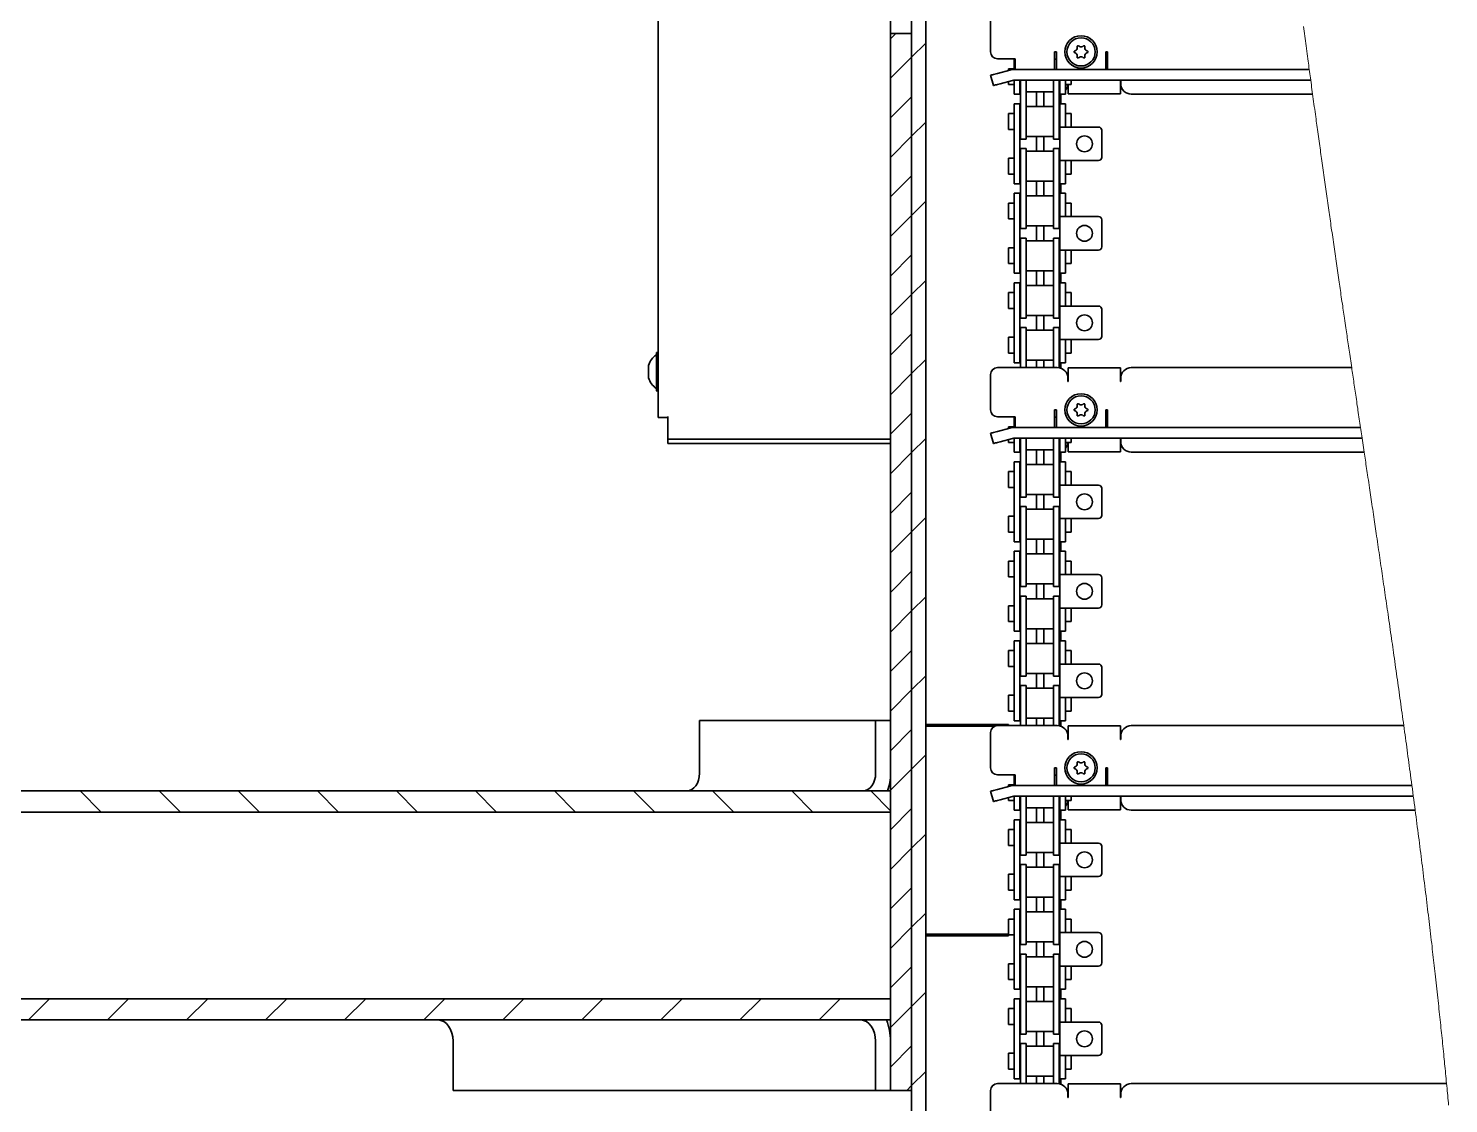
# Paper-space layout 'Blatt1' of a CAD drawing. Header units: millimetres. Extents: x 0 to 1189, y 0 to 841.
# Drawn here: x 220.6 to 301.2, y 397.7 to 458.7 of the extents above; entities that cross this region are included whole.
import ezdxf

# ---------------------------------------------------------------- set-up
doc = ezdxf.new("R2010")
doc.units = ezdxf.units.MM

# ---------------------------------------------------------------- blocks, each defined once
blk = doc.blocks.new('SW_HATCH_1')
at = {"color": 0, "linetype": 'Continuous', "lineweight": 18}
for p, q in [((-1.696, 117.292), (-2, 116.988)), ((0, 116.743), (-0.8, 115.943)), ((-0.8, 115.943), (-2, 114.743)), ((-0.8, 113.698), (-2, 112.498)), ((0, 112.253), (-0.8, 111.453)), ((-0.8, 111.453), (-2, 110.253)), ((-0.8, 109.208), (-2, 108.008)), ((0, 107.763), (-0.8, 106.963)), ((-0.8, 106.963), (-2, 105.763)), ((-0.8, 104.718), (-2, 103.518)), ((0, 103.273), (-0.8, 102.473)), ((-0.8, 102.473), (-2, 101.273)), ((-0.8, 100.228), (-2, 99.028)), ((0, 98.783), (-0.8, 97.983)), ((-0.8, 97.983), (-2, 96.783)), ((-0.8, 95.738), (-2, 94.538)), ((0, 94.293), (-0.8, 93.493)), ((-0.8, 93.493), (-2, 92.293)), ((-0.8, 91.248), (-2, 90.048)), ((0, 89.803), (-0.8, 89.003)), ((-0.8, 89.003), (-2, 87.803)), ((-0.8, 86.758), (-2, 85.557)), ((0, 85.312), (-0.8, 84.512)), ((-0.8, 84.512), (-2, 83.312)), ((-0.8, 82.267), (-2, 81.067)), ((0, 80.822), (-0.8, 80.022)), ((-0.8, 80.022), (-2, 78.822)), ((-0.8, 77.777), (-2, 76.577)), ((0, 76.332), (-0.8, 75.532)), ((-0.8, 75.532), (-2, 74.332)), ((-48.024, 74.292), (-46.824, 73.092)), ((-43.533, 74.292), (-42.333, 73.092)), ((-39.043, 74.292), (-37.843, 73.092)), ((-34.553, 74.292), (-33.353, 73.092)), ((-30.063, 74.292), (-28.863, 73.092)), ((-25.573, 74.292), (-24.373, 73.092)), ((-21.083, 74.292), (-19.883, 73.092)), ((-16.593, 74.292), (-15.393, 73.092)), ((-12.103, 74.292), (-10.903, 73.092)), ((-7.612, 74.292), (-6.412, 73.092)), ((-3.122, 74.292), (-2, 73.17)), ((-0.8, 73.287), (-2, 72.087)), ((0, 71.842), (-0.8, 71.042)), ((-0.8, 71.042), (-2, 69.842)), ((-0.8, 68.797), (-2, 67.597)), ((0, 67.352), (-0.8, 66.552)), ((-0.8, 66.552), (-2, 65.352)), ((-0.8, 64.307), (-2, 63.107)), ((-49.761, 62.492), (-50.961, 61.292)), ((-45.271, 62.492), (-46.471, 61.292)), ((-40.781, 62.492), (-41.981, 61.292)), ((-36.291, 62.492), (-37.491, 61.292)), ((-31.801, 62.492), (-33.001, 61.292)), ((-27.31, 62.492), (-28.51, 61.292)), ((-22.82, 62.492), (-24.02, 61.292)), ((-18.33, 62.492), (-19.53, 61.292)), ((-13.84, 62.492), (-15.04, 61.292)), ((-9.35, 62.492), (-10.55, 61.292)), ((-4.86, 62.492), (-6.06, 61.292)), ((0, 62.862), (-0.8, 62.062)), ((-0.8, 62.062), (-2, 60.862)), ((-0.8, 59.817), (-2, 58.617)), ((0, 58.372), (-0.8, 57.572)), ((-0.8, 57.572), (-1.08, 57.292))]:
    blk.add_line(p, q, dxfattribs=at)

psp = doc.layouts.new('Blatt1')

# ---------------------------------------------------------------- linework, layer by layer
at = {"color": 7, "linetype": 'Continuous', "lineweight": 35}
for p, q in [((270.736, 492.232), (270.736, 359.967)), ((271.536, 492.232), (271.536, 359.967)), ((256.336, 436.632), (256.336, 474.694)), ((269.536, 459.432), (269.536, 458.432)), ((275.222, 457.382), (275.222, 459.382)), ((269.536, 398.432), (269.536, 458.432)), ((270.736, 458.432), (269.536, 458.432)), ((270.736, 398.432), (270.736, 458.432)), ((278.956, 457.382), (278.856, 457.382)), ((278.856, 457.382), (278.856, 456.982)), ((278.956, 457.382), (278.956, 456.382)), ((279.979, 457.418), (280.029, 457.443)), ((280.029, 457.322), (279.979, 457.346)), ((280.14, 457.636), (280.136, 457.691)), ((280.199, 457.727), (280.245, 457.696)), ((280.468, 457.696), (280.514, 457.727)), ((280.576, 457.691), (280.573, 457.636)), ((280.684, 457.443), (280.734, 457.418)), ((280.684, 457.322), (280.734, 457.346)), ((281.856, 457.382), (281.756, 457.382)), ((281.756, 456.382), (281.756, 457.382)), ((281.856, 456.982), (281.856, 457.382)), ((276.305, 456.982), (275.608, 456.982)), ((276.615, 456.982), (276.305, 456.982)), ((276.553, 456.982), (276.553, 456.396)), ((276.615, 456.382), (276.615, 456.982)), ((278.856, 456.982), (278.856, 456.382)), ((278.956, 456.972), (278.856, 456.972)), ((278.956, 456.972), (278.856, 456.972)), ((280.136, 457.073), (280.14, 457.129)), ((280.245, 457.068), (280.199, 457.037)), ((280.514, 457.037), (280.468, 457.068)), ((280.573, 457.129), (280.576, 457.073)), ((281.856, 456.382), (281.856, 456.982)), ((275.377, 455.472), (275.222, 456.051)), ((276.305, 456.342), (275.608, 456.155)), ((276.46, 455.762), (275.764, 455.575)), ((276.553, 456.422), (276.233, 456.422)), ((276.233, 456.422), (276.233, 456.322)), ((276.553, 455.779), (276.553, 454.972)), ((293.318, 456.382), (276.615, 456.382)), ((293.399, 455.782), (276.615, 455.782)), ((276.873, 455.782), (276.873, 454.972)), ((276.921, 455.549), (276.921, 455.782)), ((277.241, 455.549), (277.241, 455.782)), ((278.791, 455.782), (278.791, 455.549)), ((279.111, 455.782), (279.111, 455.549)), ((279.159, 454.972), (279.159, 455.782)), ((279.479, 454.972), (279.479, 455.787)), ((279.799, 455.522), (279.799, 455.782)), ((282.59, 455.782), (282.59, 455.772)), ((282.59, 455.772), (282.59, 455.002)), ((282.59, 455.772), (282.61, 455.772)), ((282.61, 455.772), (282.61, 455.582)), ((276.233, 455.701), (276.233, 455.522)), ((276.233, 455.522), (276.553, 455.522)), ((276.553, 454.972), (276.873, 454.972)), ((276.873, 455.522), (276.921, 455.522)), ((276.921, 453.856), (276.921, 455.549)), ((277.241, 453.856), (277.241, 455.549)), ((277.241, 455.121), (278.791, 455.121)), ((277.241, 455.121), (278.791, 455.121)), ((277.836, 455.121), (277.836, 454.283)), ((278.236, 455.121), (278.236, 454.283)), ((278.791, 455.549), (278.791, 453.856)), ((279.111, 455.549), (279.111, 453.856)), ((279.111, 455.522), (279.159, 455.522)), ((279.159, 454.972), (279.479, 454.972)), ((279.216, 454.432), (279.216, 454.972)), ((279.479, 455.522), (279.799, 455.522)), ((279.63, 455.002), (279.63, 455.522)), ((279.63, 455.002), (282.59, 455.002)), ((293.508, 454.982), (283.21, 454.982)), ((276.873, 454.432), (276.553, 454.432)), ((276.553, 454.432), (276.553, 453.009)), ((276.873, 454.432), (276.873, 453.009)), ((278.791, 454.283), (277.241, 454.283)), ((278.791, 454.283), (277.241, 454.283)), ((279.479, 454.432), (279.159, 454.432)), ((279.159, 453.112), (279.159, 454.432)), ((279.479, 453.112), (279.479, 454.432)), ((276.553, 453.882), (276.233, 453.882)), ((276.233, 453.882), (276.233, 452.982)), ((276.921, 453.882), (276.873, 453.882)), ((276.921, 452.432), (276.921, 453.856)), ((277.241, 452.432), (277.241, 453.856)), ((278.791, 453.856), (278.791, 452.432)), ((279.159, 453.882), (279.111, 453.882)), ((279.111, 453.856), (279.111, 452.432)), ((279.799, 453.882), (279.479, 453.882)), ((279.799, 453.112), (279.799, 453.882)), ((276.233, 452.982), (276.553, 452.982)), ((276.553, 453.009), (276.553, 451.316)), ((276.873, 453.009), (276.873, 451.316)), ((276.873, 452.982), (276.921, 452.982)), ((277.241, 452.581), (278.791, 452.581)), ((277.241, 452.581), (278.791, 452.581)), ((277.836, 452.581), (277.836, 451.743)), ((278.236, 452.581), (278.236, 451.743)), ((279.111, 452.982), (279.159, 452.982)), ((279.159, 451.212), (279.159, 453.112)), ((279.159, 453.112), (279.479, 453.112)), ((279.479, 453.112), (281.356, 453.112)), ((281.536, 451.392), (281.536, 452.932)), ((276.921, 452.432), (277.241, 452.432)), ((276.921, 452.432), (277.241, 452.432)), ((277.241, 451.892), (276.921, 451.892)), ((276.921, 450.469), (276.921, 451.892)), ((277.241, 450.469), (277.241, 451.892)), ((278.791, 451.743), (277.241, 451.743)), ((278.791, 452.432), (279.111, 452.432)), ((278.791, 452.432), (279.111, 452.432)), ((279.111, 451.892), (278.791, 451.892)), ((278.791, 451.892), (278.791, 450.469)), ((279.111, 451.892), (279.111, 450.469)), ((276.553, 451.342), (276.233, 451.342)), ((276.233, 451.342), (276.233, 450.442)), ((276.553, 451.316), (276.553, 449.892)), ((276.921, 451.342), (276.873, 451.342)), ((276.873, 451.316), (276.873, 449.892)), ((279.159, 451.342), (279.111, 451.342)), ((279.159, 451.212), (279.479, 451.212)), ((279.159, 449.892), (279.159, 451.212)), ((281.356, 451.212), (279.479, 451.212)), ((279.479, 449.892), (279.479, 451.212)), ((279.799, 450.442), (279.799, 451.212)), ((276.233, 450.442), (276.553, 450.442)), ((276.873, 450.442), (276.921, 450.442)), ((276.921, 448.776), (276.921, 450.469)), ((277.241, 448.776), (277.241, 450.469)), ((278.791, 450.469), (278.791, 448.776)), ((279.111, 450.469), (279.111, 448.776)), ((279.111, 450.442), (279.159, 450.442)), ((279.479, 450.442), (279.799, 450.442)), ((276.553, 449.892), (276.873, 449.892)), ((276.873, 449.352), (276.553, 449.352)), ((276.553, 449.352), (276.553, 447.929)), ((276.873, 449.352), (276.873, 447.929)), ((277.241, 450.041), (278.791, 450.041)), ((277.836, 450.041), (277.836, 449.203)), ((278.236, 450.041), (278.236, 449.203)), ((279.159, 449.892), (279.479, 449.892)), ((279.479, 449.352), (279.159, 449.352)), ((279.159, 448.032), (279.159, 449.352)), ((279.216, 449.352), (279.216, 449.892)), ((279.479, 448.032), (279.479, 449.352)), ((276.553, 448.802), (276.233, 448.802)), ((276.233, 448.802), (276.233, 447.902)), ((276.921, 448.802), (276.873, 448.802)), ((276.921, 447.352), (276.921, 448.776)), ((278.791, 449.203), (277.241, 449.203)), ((277.241, 447.352), (277.241, 448.776)), ((278.791, 448.776), (278.791, 447.352)), ((279.159, 448.802), (279.111, 448.802)), ((279.111, 448.776), (279.111, 447.352)), ((279.799, 448.802), (279.479, 448.802)), ((279.799, 448.032), (279.799, 448.802)), ((276.233, 447.902), (276.553, 447.902)), ((276.553, 447.929), (276.553, 446.236)), ((276.873, 447.929), (276.873, 446.236)), ((276.873, 447.902), (276.921, 447.902)), ((279.111, 447.902), (279.159, 447.902)), ((279.159, 448.032), (279.479, 448.032)), ((279.159, 446.132), (279.159, 448.032)), ((279.479, 448.032), (281.356, 448.032)), ((281.536, 446.312), (281.536, 447.852)), ((276.921, 447.352), (277.241, 447.352)), ((277.241, 447.501), (278.791, 447.501)), ((277.836, 447.501), (277.836, 446.663)), ((278.236, 447.501), (278.236, 446.663)), ((278.791, 447.352), (279.111, 447.352)), ((276.553, 446.262), (276.233, 446.262)), ((276.233, 446.262), (276.233, 445.362)), ((276.553, 446.236), (276.553, 444.812)), ((276.921, 446.262), (276.873, 446.262)), ((276.873, 446.236), (276.873, 444.812)), ((277.241, 446.812), (276.921, 446.812)), ((277.241, 446.812), (276.921, 446.812)), ((276.921, 445.389), (276.921, 446.812)), ((277.241, 445.389), (277.241, 446.812)), ((278.791, 446.663), (277.241, 446.663)), ((278.791, 446.663), (277.241, 446.663)), ((279.111, 446.812), (278.791, 446.812)), ((279.111, 446.812), (278.791, 446.812)), ((278.791, 446.812), (278.791, 445.389)), ((279.111, 446.812), (279.111, 445.389)), ((279.159, 446.262), (279.111, 446.262)), ((279.159, 446.132), (279.479, 446.132)), ((279.159, 444.812), (279.159, 446.132)), ((281.356, 446.132), (279.479, 446.132)), ((279.479, 444.812), (279.479, 446.132)), ((279.799, 445.362), (279.799, 446.132)), ((276.233, 445.362), (276.553, 445.362)), ((276.873, 445.362), (276.921, 445.362)), ((276.921, 443.696), (276.921, 445.389)), ((277.241, 443.696), (277.241, 445.389)), ((278.791, 445.389), (278.791, 443.696)), ((279.111, 445.389), (279.111, 443.696)), ((279.111, 445.362), (279.159, 445.362)), ((279.479, 445.362), (279.799, 445.362)), ((276.553, 444.812), (276.873, 444.812)), ((277.241, 444.961), (278.791, 444.961)), ((277.241, 444.961), (278.791, 444.961)), ((277.836, 444.961), (277.836, 444.123)), ((278.236, 444.961), (278.236, 444.123)), ((279.159, 444.812), (279.479, 444.812)), ((279.216, 444.272), (279.216, 444.812)), ((276.553, 443.722), (276.233, 443.722)), ((276.233, 443.722), (276.233, 442.822)), ((276.873, 444.272), (276.553, 444.272)), ((276.553, 444.272), (276.553, 442.849)), ((276.873, 444.272), (276.873, 442.849)), ((276.921, 443.722), (276.873, 443.722)), ((276.921, 442.272), (276.921, 443.696)), ((278.791, 444.123), (277.241, 444.123)), ((278.791, 444.123), (277.241, 444.123)), ((277.241, 442.272), (277.241, 443.696)), ((278.791, 443.696), (278.791, 442.272)), ((279.159, 443.722), (279.111, 443.722)), ((279.111, 443.696), (279.111, 442.272)), ((279.479, 444.272), (279.159, 444.272)), ((279.159, 442.952), (279.159, 444.272)), ((279.479, 442.952), (279.479, 444.272)), ((279.799, 443.722), (279.479, 443.722)), ((279.799, 442.952), (279.799, 443.722)), ((276.233, 442.822), (276.553, 442.822)), ((276.553, 442.849), (276.553, 441.156)), ((276.873, 442.849), (276.873, 441.156)), ((276.873, 442.822), (276.921, 442.822)), ((279.111, 442.822), (279.159, 442.822)), ((279.159, 441.052), (279.159, 442.952)), ((279.159, 442.952), (279.479, 442.952)), ((279.479, 442.952), (281.356, 442.952)), ((276.921, 442.272), (277.241, 442.272)), ((276.921, 442.272), (277.241, 442.272)), ((277.241, 442.421), (278.791, 442.421)), ((277.241, 442.421), (278.791, 442.421)), ((277.836, 442.421), (277.836, 441.583)), ((278.236, 442.421), (278.236, 441.583)), ((278.791, 442.272), (279.111, 442.272)), ((278.791, 442.272), (279.111, 442.272)), ((281.536, 441.232), (281.536, 442.772)), ((277.241, 441.732), (276.921, 441.732)), ((276.921, 440.309), (276.921, 441.732)), ((277.241, 440.309), (277.241, 441.732)), ((278.791, 441.583), (277.241, 441.583)), ((279.111, 441.732), (278.791, 441.732)), ((278.791, 441.732), (278.791, 440.309)), ((279.111, 441.732), (279.111, 440.309)), ((276.553, 441.182), (276.233, 441.182)), ((276.233, 441.182), (276.233, 440.282)), ((276.553, 441.156), (276.553, 439.732)), ((276.921, 441.182), (276.873, 441.182)), ((276.873, 441.156), (276.873, 439.732)), ((279.159, 441.182), (279.111, 441.182)), ((279.159, 441.052), (279.479, 441.052)), ((279.159, 439.732), (279.159, 441.052)), ((281.356, 441.052), (279.479, 441.052)), ((279.479, 439.732), (279.479, 441.052)), ((279.799, 440.282), (279.799, 441.052)), ((256.236, 439.232), (256.236, 440.282)), ((276.233, 440.282), (276.553, 440.282)), ((276.553, 439.732), (276.873, 439.732)), ((276.873, 440.282), (276.921, 440.282)), ((276.921, 439.462), (276.921, 440.309)), ((277.241, 439.462), (277.241, 440.309)), ((277.241, 439.881), (278.791, 439.881)), ((277.836, 439.881), (277.836, 439.462)), ((278.236, 439.881), (278.236, 439.462)), ((278.791, 440.309), (278.791, 439.462)), ((279.111, 440.309), (279.111, 439.454)), ((279.111, 440.282), (279.159, 440.282)), ((279.159, 439.732), (279.479, 439.732)), ((279.216, 439.426), (279.216, 439.732)), ((279.479, 440.282), (279.799, 440.282)), ((255.796, 439.232), (255.796, 439.582)), ((255.796, 438.882), (255.796, 439.232)), ((256.236, 438.182), (256.236, 439.232)), ((275.222, 437.062), (275.222, 439.062)), ((275.608, 439.462), (276.305, 439.462)), ((276.305, 439.462), (276.615, 439.462)), ((279.01, 439.462), (276.615, 439.462)), ((279.61, 438.672), (279.61, 438.862)), ((282.59, 439.442), (279.63, 439.442)), ((279.63, 438.672), (279.63, 439.442)), ((282.59, 439.442), (282.59, 438.672)), ((282.61, 438.672), (282.61, 438.862)), ((295.727, 439.462), (283.21, 439.462)), ((279.63, 438.672), (279.61, 438.672)), ((282.61, 438.672), (282.59, 438.672)), ((280.14, 437.316), (280.136, 437.371)), ((280.199, 437.407), (280.245, 437.376)), ((280.468, 437.376), (280.514, 437.407)), ((280.576, 437.371), (280.573, 437.316)), ((256.336, 436.632), (256.884, 436.632)), ((256.884, 436.686), (256.884, 436.591)), ((256.884, 436.591), (256.884, 435.407)), ((276.305, 436.662), (275.608, 436.662)), ((276.615, 436.662), (276.305, 436.662)), ((276.553, 436.662), (276.553, 436.076)), ((276.615, 436.062), (276.615, 436.662)), ((278.956, 437.062), (278.856, 437.062)), ((278.856, 437.062), (278.856, 436.662)), ((278.856, 436.662), (278.856, 436.062)), ((278.956, 436.652), (278.856, 436.652)), ((278.956, 436.652), (278.856, 436.652)), ((278.956, 437.062), (278.956, 436.062)), ((279.979, 437.098), (280.029, 437.123)), ((280.029, 437.002), (279.979, 437.026)), ((280.136, 436.753), (280.14, 436.809)), ((280.245, 436.748), (280.199, 436.717)), ((280.514, 436.717), (280.468, 436.748)), ((280.573, 436.809), (280.576, 436.753)), ((280.684, 437.123), (280.734, 437.098)), ((280.684, 437.002), (280.734, 437.026)), ((281.856, 437.062), (281.756, 437.062)), ((281.756, 436.062), (281.756, 437.062)), ((281.856, 436.662), (281.856, 437.062)), ((281.856, 436.062), (281.856, 436.662)), ((275.377, 435.152), (275.222, 435.731)), ((276.305, 436.022), (275.608, 435.835)), ((276.553, 436.102), (276.233, 436.102)), ((276.233, 436.102), (276.233, 436.002)), ((296.23, 436.062), (276.615, 436.062)), ((256.884, 435.407), (269.536, 435.407)), ((256.884, 435.15), (256.884, 435.407)), ((256.884, 435.15), (269.536, 435.15)), ((276.46, 435.442), (275.764, 435.255)), ((276.233, 435.381), (276.233, 435.202)), ((276.233, 435.202), (276.553, 435.202)), ((276.553, 435.459), (276.553, 434.652)), ((296.319, 435.462), (276.615, 435.462)), ((276.873, 435.462), (276.873, 434.652)), ((276.873, 435.202), (276.921, 435.202)), ((276.921, 435.229), (276.921, 435.462)), ((276.921, 433.536), (276.921, 435.229)), ((277.241, 435.229), (277.241, 435.462)), ((277.241, 433.536), (277.241, 435.229)), ((277.241, 434.801), (278.791, 434.801)), ((277.241, 434.801), (278.791, 434.801)), ((277.836, 434.801), (277.836, 433.963)), ((278.236, 434.801), (278.236, 433.963)), ((278.791, 435.462), (278.791, 435.229)), ((278.791, 435.229), (278.791, 433.536)), ((279.111, 435.462), (279.111, 435.229)), ((279.111, 435.229), (279.111, 433.536)), ((279.111, 435.202), (279.159, 435.202)), ((279.159, 434.652), (279.159, 435.462)), ((279.479, 434.652), (279.479, 435.467)), ((279.479, 435.202), (279.799, 435.202)), ((279.63, 434.682), (279.63, 435.202)), ((279.799, 435.202), (279.799, 435.462)), ((282.59, 435.462), (282.59, 435.452)), ((282.59, 435.452), (282.59, 434.682)), ((282.59, 435.452), (282.61, 435.452)), ((282.61, 435.452), (282.61, 435.262)), ((276.553, 434.652), (276.873, 434.652)), ((276.873, 434.112), (276.553, 434.112)), ((276.553, 434.112), (276.553, 432.689)), ((276.873, 434.112), (276.873, 432.689)), ((278.791, 433.963), (277.241, 433.963)), ((278.791, 433.963), (277.241, 433.963)), ((279.159, 434.652), (279.479, 434.652)), ((279.479, 434.112), (279.159, 434.112)), ((279.159, 432.792), (279.159, 434.112)), ((279.216, 434.112), (279.216, 434.652)), ((279.479, 432.792), (279.479, 434.112)), ((279.63, 434.682), (282.59, 434.682)), ((296.438, 434.662), (283.21, 434.662)), ((276.553, 433.562), (276.233, 433.562)), ((276.233, 433.562), (276.233, 432.662)), ((276.921, 433.562), (276.873, 433.562)), ((276.921, 432.112), (276.921, 433.536)), ((277.241, 432.112), (277.241, 433.536)), ((278.791, 433.536), (278.791, 432.112)), ((279.159, 433.562), (279.111, 433.562)), ((279.111, 433.536), (279.111, 432.112)), ((279.799, 433.562), (279.479, 433.562)), ((279.799, 432.792), (279.799, 433.562)), ((276.233, 432.662), (276.553, 432.662)), ((276.553, 432.689), (276.553, 430.996)), ((276.873, 432.689), (276.873, 430.996)), ((276.873, 432.662), (276.921, 432.662)), ((279.111, 432.662), (279.159, 432.662)), ((279.159, 430.892), (279.159, 432.792)), ((279.159, 432.792), (279.479, 432.792)), ((279.479, 432.792), (281.356, 432.792)), ((281.536, 431.072), (281.536, 432.612)), ((276.921, 432.112), (277.241, 432.112)), ((276.921, 432.112), (277.241, 432.112)), ((277.241, 431.572), (276.921, 431.572)), ((276.921, 430.149), (276.921, 431.572)), ((277.241, 432.261), (278.791, 432.261)), ((277.241, 432.261), (278.791, 432.261)), ((277.241, 430.149), (277.241, 431.572)), ((277.836, 432.261), (277.836, 431.423)), ((278.236, 432.261), (278.236, 431.423)), ((278.791, 432.112), (279.111, 432.112)), ((278.791, 432.112), (279.111, 432.112)), ((279.111, 431.572), (278.791, 431.572)), ((278.791, 431.572), (278.791, 430.149)), ((279.111, 431.572), (279.111, 430.149)), ((276.553, 431.022), (276.233, 431.022)), ((276.233, 431.022), (276.233, 430.122)), ((276.553, 430.996), (276.553, 429.572)), ((276.921, 431.022), (276.873, 431.022)), ((276.873, 430.996), (276.873, 429.572)), ((278.791, 431.423), (277.241, 431.423)), ((279.159, 431.022), (279.111, 431.022)), ((279.159, 430.892), (279.479, 430.892)), ((279.159, 429.572), (279.159, 430.892)), ((281.356, 430.892), (279.479, 430.892)), ((279.479, 429.572), (279.479, 430.892)), ((279.799, 430.122), (279.799, 430.892)), ((276.233, 430.122), (276.553, 430.122)), ((276.873, 430.122), (276.921, 430.122)), ((276.921, 428.456), (276.921, 430.149)), ((277.241, 428.456), (277.241, 430.149)), ((278.791, 430.149), (278.791, 428.456)), ((279.111, 430.149), (279.111, 428.456)), ((279.111, 430.122), (279.159, 430.122)), ((279.479, 430.122), (279.799, 430.122)), ((276.553, 429.572), (276.873, 429.572)), ((277.241, 429.721), (278.791, 429.721)), ((277.836, 429.721), (277.836, 428.883)), ((278.236, 429.721), (278.236, 428.883)), ((279.159, 429.572), (279.479, 429.572)), ((279.216, 429.032), (279.216, 429.572)), ((276.553, 428.482), (276.233, 428.482)), ((276.233, 428.482), (276.233, 427.582)), ((276.873, 429.032), (276.553, 429.032)), ((276.553, 429.032), (276.553, 427.609)), ((276.873, 429.032), (276.873, 427.609)), ((276.921, 428.482), (276.873, 428.482)), ((276.921, 427.032), (276.921, 428.456)), ((278.791, 428.883), (277.241, 428.883)), ((277.241, 427.032), (277.241, 428.456)), ((278.791, 428.456), (278.791, 427.032)), ((279.159, 428.482), (279.111, 428.482)), ((279.111, 428.456), (279.111, 427.032)), ((279.479, 429.032), (279.159, 429.032)), ((279.159, 427.712), (279.159, 429.032)), ((279.479, 427.712), (279.479, 429.032)), ((279.799, 428.482), (279.479, 428.482)), ((279.799, 427.712), (279.799, 428.482)), ((276.233, 427.582), (276.553, 427.582)), ((276.553, 427.609), (276.553, 425.916)), ((276.873, 427.609), (276.873, 425.916)), ((276.873, 427.582), (276.921, 427.582)), ((279.111, 427.582), (279.159, 427.582)), ((279.159, 425.812), (279.159, 427.712)), ((279.159, 427.712), (279.479, 427.712)), ((279.479, 427.712), (281.356, 427.712)), ((281.536, 425.992), (281.536, 427.532)), ((276.921, 427.032), (277.241, 427.032)), ((277.241, 427.181), (278.791, 427.181)), ((277.836, 427.181), (277.836, 426.343)), ((278.236, 427.181), (278.236, 426.343)), ((278.791, 427.032), (279.111, 427.032)), ((276.553, 425.942), (276.233, 425.942)), ((276.233, 425.942), (276.233, 425.042)), ((276.553, 425.916), (276.553, 424.492)), ((276.921, 425.942), (276.873, 425.942)), ((276.873, 425.916), (276.873, 424.492)), ((277.241, 426.492), (276.921, 426.492)), ((277.241, 426.492), (276.921, 426.492)), ((276.921, 425.069), (276.921, 426.492)), ((277.241, 425.069), (277.241, 426.492)), ((278.791, 426.343), (277.241, 426.343)), ((278.791, 426.343), (277.241, 426.343)), ((279.111, 426.492), (278.791, 426.492)), ((279.111, 426.492), (278.791, 426.492)), ((278.791, 426.492), (278.791, 425.069)), ((279.111, 426.492), (279.111, 425.069)), ((279.159, 425.942), (279.111, 425.942)), ((276.921, 423.376), (276.921, 425.069)), ((277.241, 423.376), (277.241, 425.069)), ((278.791, 425.069), (278.791, 423.376)), ((279.111, 425.069), (279.111, 423.376)), ((279.159, 425.812), (279.479, 425.812)), ((279.159, 424.492), (279.159, 425.812)), ((281.356, 425.812), (279.479, 425.812)), ((279.479, 424.492), (279.479, 425.812)), ((279.799, 425.042), (279.799, 425.812)), ((276.233, 425.042), (276.553, 425.042)), ((276.553, 424.492), (276.873, 424.492)), ((276.873, 425.042), (276.921, 425.042)), ((277.241, 424.641), (278.791, 424.641)), ((277.241, 424.641), (278.791, 424.641)), ((277.836, 424.641), (277.836, 423.803)), ((278.236, 424.641), (278.236, 423.803)), ((279.111, 425.042), (279.159, 425.042)), ((279.159, 424.492), (279.479, 424.492)), ((279.216, 423.952), (279.216, 424.492)), ((279.479, 425.042), (279.799, 425.042)), ((276.873, 423.952), (276.553, 423.952)), ((276.553, 423.952), (276.553, 422.529)), ((276.873, 423.952), (276.873, 422.529)), ((278.791, 423.803), (277.241, 423.803)), ((278.791, 423.803), (277.241, 423.803)), ((279.479, 423.952), (279.159, 423.952)), ((279.159, 422.632), (279.159, 423.952)), ((279.479, 422.632), (279.479, 423.952)), ((276.553, 423.402), (276.233, 423.402)), ((276.233, 423.402), (276.233, 422.502)), ((276.921, 423.402), (276.873, 423.402)), ((276.921, 421.952), (276.921, 423.376)), ((277.241, 421.952), (277.241, 423.376)), ((278.791, 423.376), (278.791, 421.952)), ((279.159, 423.402), (279.111, 423.402)), ((279.111, 423.376), (279.111, 421.952)), ((279.799, 423.402), (279.479, 423.402)), ((279.799, 422.632), (279.799, 423.402)), ((276.233, 422.502), (276.553, 422.502)), ((276.553, 422.529), (276.553, 420.836)), ((276.873, 422.529), (276.873, 420.836)), ((276.873, 422.502), (276.921, 422.502)), ((276.921, 421.952), (277.241, 421.952)), ((276.921, 421.952), (277.241, 421.952)), ((277.241, 422.101), (278.791, 422.101)), ((277.241, 422.101), (278.791, 422.101)), ((277.836, 422.101), (277.836, 421.263)), ((278.236, 422.101), (278.236, 421.263)), ((278.791, 421.952), (279.111, 421.952)), ((278.791, 421.952), (279.111, 421.952)), ((279.111, 422.502), (279.159, 422.502)), ((279.159, 420.732), (279.159, 422.632)), ((279.159, 422.632), (279.479, 422.632)), ((279.479, 422.632), (281.356, 422.632)), ((281.536, 420.912), (281.536, 422.452)), ((277.241, 421.412), (276.921, 421.412)), ((276.921, 419.989), (276.921, 421.412)), ((277.241, 419.989), (277.241, 421.412)), ((278.791, 421.263), (277.241, 421.263)), ((279.111, 421.412), (278.791, 421.412)), ((278.791, 421.412), (278.791, 419.989)), ((279.111, 421.412), (279.111, 419.989)), ((276.553, 420.862), (276.233, 420.862)), ((276.233, 420.862), (276.233, 419.962)), ((276.553, 420.836), (276.553, 419.412)), ((276.921, 420.862), (276.873, 420.862)), ((276.873, 420.836), (276.873, 419.412)), ((279.159, 420.862), (279.111, 420.862)), ((279.159, 420.732), (279.479, 420.732)), ((279.159, 419.412), (279.159, 420.732)), ((281.356, 420.732), (279.479, 420.732)), ((279.479, 419.412), (279.479, 420.732)), ((279.799, 419.962), (279.799, 420.732)), ((258.688, 416.432), (258.688, 419.432)), ((258.688, 419.432), (268.688, 419.432)), ((268.688, 419.432), (268.688, 416.432)), ((269.536, 419.432), (268.688, 419.432)), ((276.233, 419.962), (276.553, 419.962)), ((276.873, 419.962), (276.921, 419.962)), ((276.921, 419.142), (276.921, 419.989)), ((277.241, 419.142), (277.241, 419.989)), ((277.241, 419.561), (278.791, 419.561)), ((277.836, 419.561), (277.836, 419.142)), ((278.236, 419.561), (278.236, 419.142)), ((278.791, 419.989), (278.791, 419.142)), ((279.111, 419.989), (279.111, 419.134)), ((279.111, 419.962), (279.159, 419.962)), ((279.479, 419.962), (279.799, 419.962)), ((276.236, 419.202), (271.536, 419.202)), ((271.544, 419.102), (271.544, 414.202)), ((275.44, 419.102), (271.544, 419.102)), ((275.222, 416.742), (275.222, 418.742)), ((275.608, 419.142), (276.305, 419.142)), ((276.236, 419.142), (276.236, 419.202)), ((276.305, 419.142), (276.615, 419.142)), ((276.553, 419.412), (276.873, 419.412)), ((279.01, 419.142), (276.615, 419.142)), ((279.159, 419.412), (279.479, 419.412)), ((279.216, 419.106), (279.216, 419.412)), ((282.59, 419.122), (279.63, 419.122)), ((279.63, 418.352), (279.63, 419.122)), ((282.59, 419.122), (282.59, 418.352)), ((298.686, 419.142), (283.21, 419.142)), ((279.61, 418.352), (279.61, 418.542)), ((279.63, 418.352), (279.61, 418.352)), ((282.61, 418.352), (282.59, 418.352)), ((282.61, 418.352), (282.61, 418.542)), ((280.14, 416.996), (280.136, 417.051)), ((280.199, 417.087), (280.245, 417.056)), ((280.468, 417.056), (280.514, 417.087)), ((280.576, 417.051), (280.573, 416.996)), ((276.305, 416.342), (275.608, 416.342)), ((276.615, 416.342), (276.305, 416.342)), ((276.553, 416.342), (276.553, 415.756)), ((276.615, 415.742), (276.615, 416.342)), ((278.956, 416.742), (278.856, 416.742)), ((278.856, 416.742), (278.856, 416.342)), ((278.856, 416.342), (278.856, 415.742)), ((278.956, 416.332), (278.856, 416.332)), ((278.956, 416.332), (278.856, 416.332)), ((278.956, 416.742), (278.956, 415.742)), ((279.979, 416.778), (280.029, 416.803)), ((280.029, 416.682), (279.979, 416.706)), ((280.136, 416.433), (280.14, 416.489)), ((280.245, 416.428), (280.199, 416.397)), ((280.514, 416.397), (280.468, 416.428)), ((280.573, 416.489), (280.576, 416.433)), ((280.684, 416.803), (280.734, 416.778)), ((280.684, 416.682), (280.734, 416.706)), ((281.856, 416.742), (281.756, 416.742)), ((281.756, 415.742), (281.756, 416.742)), ((281.856, 416.342), (281.856, 416.742)), ((281.856, 415.742), (281.856, 416.342)), ((162.536, 415.432), (269.536, 415.432)), ((269.536, 415.432), (269.536, 414.232)), ((275.377, 414.832), (275.222, 415.411)), ((276.305, 415.702), (275.608, 415.515)), ((276.553, 415.782), (276.233, 415.782)), ((276.233, 415.782), (276.233, 415.682)), ((299.147, 415.742), (276.615, 415.742)), ((276.46, 415.122), (275.764, 414.935)), ((276.233, 415.061), (276.233, 414.882)), ((276.233, 414.882), (276.553, 414.882)), ((276.553, 415.139), (276.553, 414.332)), ((299.227, 415.142), (276.615, 415.142)), ((276.873, 415.142), (276.873, 414.332)), ((276.873, 414.882), (276.921, 414.882)), ((276.921, 414.909), (276.921, 415.142)), ((276.921, 413.216), (276.921, 414.909)), ((277.241, 414.909), (277.241, 415.142)), ((277.241, 413.216), (277.241, 414.909)), ((278.791, 415.142), (278.791, 414.909)), ((278.791, 414.909), (278.791, 413.216)), ((279.111, 415.142), (279.111, 414.909)), ((279.111, 414.909), (279.111, 413.216)), ((279.111, 414.882), (279.159, 414.882)), ((279.159, 414.332), (279.159, 415.142)), ((279.479, 414.332), (279.479, 415.147)), ((279.479, 414.882), (279.799, 414.882)), ((279.63, 414.362), (279.63, 414.882)), ((279.799, 414.882), (279.799, 415.142)), ((282.59, 415.142), (282.59, 415.132)), ((282.59, 415.132), (282.59, 414.362)), ((282.59, 415.132), (282.61, 415.132)), ((282.61, 415.132), (282.61, 414.942)), ((162.536, 414.232), (269.536, 414.232)), ((271.536, 414.202), (271.544, 414.202)), ((276.553, 414.332), (276.873, 414.332)), ((276.873, 413.792), (276.553, 413.792)), ((276.553, 413.792), (276.553, 412.369)), ((276.873, 413.792), (276.873, 412.369)), ((277.241, 414.481), (278.791, 414.481)), ((277.241, 414.481), (278.791, 414.481)), ((277.836, 414.481), (277.836, 413.643)), ((278.236, 414.481), (278.236, 413.643)), ((279.159, 414.332), (279.479, 414.332)), ((279.479, 413.792), (279.159, 413.792)), ((279.159, 412.472), (279.159, 413.792)), ((279.216, 413.792), (279.216, 414.332)), ((279.479, 412.472), (279.479, 413.792)), ((279.63, 414.362), (282.59, 414.362)), ((299.332, 414.342), (283.21, 414.342)), ((276.553, 413.242), (276.233, 413.242)), ((276.233, 413.242), (276.233, 412.342)), ((276.921, 413.242), (276.873, 413.242)), ((276.921, 411.792), (276.921, 413.216)), ((278.791, 413.643), (277.241, 413.643)), ((278.791, 413.643), (277.241, 413.643)), ((277.241, 411.792), (277.241, 413.216)), ((278.791, 413.216), (278.791, 411.792)), ((279.159, 413.242), (279.111, 413.242)), ((279.111, 413.216), (279.111, 411.792)), ((279.799, 413.242), (279.479, 413.242)), ((279.799, 412.472), (279.799, 413.242)), ((271.536, 412.202), (271.544, 412.202)), ((271.544, 412.202), (271.544, 407.302)), ((276.233, 412.342), (276.553, 412.342)), ((276.553, 412.369), (276.553, 410.676)), ((276.873, 412.369), (276.873, 410.676)), ((276.873, 412.342), (276.921, 412.342)), ((279.111, 412.342), (279.159, 412.342)), ((279.159, 410.572), (279.159, 412.472)), ((279.159, 412.472), (279.479, 412.472)), ((279.479, 412.472), (281.356, 412.472)), ((281.536, 410.752), (281.536, 412.292)), ((276.921, 411.792), (277.241, 411.792)), ((276.921, 411.792), (277.241, 411.792)), ((277.241, 411.941), (278.791, 411.941)), ((277.241, 411.941), (278.791, 411.941)), ((277.836, 411.941), (277.836, 411.103)), ((278.236, 411.941), (278.236, 411.103)), ((278.791, 411.792), (279.111, 411.792)), ((278.791, 411.792), (279.111, 411.792)), ((276.553, 410.702), (276.233, 410.702)), ((276.233, 410.702), (276.233, 409.802)), ((276.553, 410.676), (276.553, 409.252)), ((276.921, 410.702), (276.873, 410.702)), ((276.873, 410.676), (276.873, 409.252)), ((277.241, 411.252), (276.921, 411.252)), ((276.921, 409.829), (276.921, 411.252)), ((277.241, 409.829), (277.241, 411.252)), ((278.791, 411.103), (277.241, 411.103)), ((279.111, 411.252), (278.791, 411.252)), ((278.791, 411.252), (278.791, 409.829)), ((279.111, 411.252), (279.111, 409.829)), ((279.159, 410.702), (279.111, 410.702)), ((279.159, 410.572), (279.479, 410.572)), ((279.159, 409.252), (279.159, 410.572)), ((281.356, 410.572), (279.479, 410.572)), ((279.479, 409.252), (279.479, 410.572)), ((279.799, 409.802), (279.799, 410.572)), ((276.233, 409.802), (276.553, 409.802)), ((276.873, 409.802), (276.921, 409.802)), ((276.921, 408.136), (276.921, 409.829)), ((277.241, 408.136), (277.241, 409.829)), ((278.791, 409.829), (278.791, 408.136)), ((279.111, 409.829), (279.111, 408.136)), ((279.111, 409.802), (279.159, 409.802)), ((279.479, 409.802), (279.799, 409.802)), ((276.553, 409.252), (276.873, 409.252)), ((277.241, 409.401), (278.791, 409.401)), ((277.836, 409.401), (277.836, 408.563)), ((278.236, 409.401), (278.236, 408.563)), ((279.159, 409.252), (279.479, 409.252)), ((279.216, 408.712), (279.216, 409.252)), ((271.536, 408.332), (271.544, 408.332)), ((276.553, 408.162), (276.233, 408.162)), ((276.233, 408.162), (276.233, 407.262)), ((276.873, 408.712), (276.553, 408.712)), ((276.553, 408.712), (276.553, 407.289)), ((276.873, 408.712), (276.873, 407.289)), ((276.921, 408.162), (276.873, 408.162)), ((276.921, 406.712), (276.921, 408.136)), ((278.791, 408.563), (277.241, 408.563)), ((277.241, 406.712), (277.241, 408.136)), ((278.791, 408.136), (278.791, 406.712)), ((279.159, 408.162), (279.111, 408.162)), ((279.111, 408.136), (279.111, 406.712)), ((279.479, 408.712), (279.159, 408.712)), ((279.159, 407.392), (279.159, 408.712)), ((279.479, 407.392), (279.479, 408.712)), ((279.799, 408.162), (279.479, 408.162)), ((279.799, 407.392), (279.799, 408.162)), ((279.159, 405.492), (279.159, 407.392)), ((279.159, 407.392), (279.479, 407.392)), ((279.479, 407.392), (281.356, 407.392)), ((271.536, 407.202), (276.236, 407.202)), ((271.544, 407.302), (275.722, 407.302)), ((271.556, 407.302), (271.556, 407.202)), ((276.236, 407.302), (275.722, 407.302)), ((276.233, 407.262), (276.553, 407.262)), ((276.236, 407.202), (276.236, 407.262)), ((276.553, 407.289), (276.553, 405.596)), ((276.873, 407.289), (276.873, 405.596)), ((276.873, 407.262), (276.921, 407.262)), ((276.921, 406.712), (277.241, 406.712)), ((277.241, 406.861), (278.791, 406.861)), ((277.836, 406.861), (277.836, 406.023)), ((278.236, 406.861), (278.236, 406.023)), ((278.791, 406.712), (279.111, 406.712)), ((279.111, 407.262), (279.159, 407.262)), ((281.536, 405.672), (281.536, 407.212)), ((277.241, 406.172), (276.921, 406.172)), ((277.241, 406.172), (276.921, 406.172)), ((276.921, 404.749), (276.921, 406.172)), ((277.241, 404.749), (277.241, 406.172)), ((278.791, 406.023), (277.241, 406.023)), ((278.791, 406.023), (277.241, 406.023)), ((279.111, 406.172), (278.791, 406.172)), ((279.111, 406.172), (278.791, 406.172)), ((278.791, 406.172), (278.791, 404.749)), ((279.111, 406.172), (279.111, 404.749)), ((276.553, 405.622), (276.233, 405.622)), ((276.233, 405.622), (276.233, 404.722)), ((276.553, 405.596), (276.553, 404.172)), ((276.921, 405.622), (276.873, 405.622)), ((276.873, 405.596), (276.873, 404.172)), ((279.159, 405.622), (279.111, 405.622)), ((279.159, 405.492), (279.479, 405.492)), ((279.159, 404.172), (279.159, 405.492)), ((281.356, 405.492), (279.479, 405.492)), ((279.479, 404.172), (279.479, 405.492)), ((279.799, 404.722), (279.799, 405.492)), ((276.233, 404.722), (276.553, 404.722)), ((276.553, 404.172), (276.873, 404.172)), ((276.873, 404.722), (276.921, 404.722)), ((276.921, 403.056), (276.921, 404.749)), ((277.241, 403.056), (277.241, 404.749)), ((277.241, 404.321), (278.791, 404.321)), ((277.241, 404.321), (278.791, 404.321)), ((277.836, 404.321), (277.836, 403.483)), ((278.236, 404.321), (278.236, 403.483)), ((278.791, 404.749), (278.791, 403.056)), ((279.111, 404.749), (279.111, 403.056)), ((279.111, 404.722), (279.159, 404.722)), ((279.159, 404.172), (279.479, 404.172)), ((279.216, 403.632), (279.216, 404.172)), ((279.479, 404.722), (279.799, 404.722)), ((163.736, 403.632), (269.536, 403.632)), ((269.536, 403.632), (269.536, 402.432)), ((276.873, 403.632), (276.553, 403.632)), ((276.553, 403.632), (276.553, 402.209)), ((276.873, 403.632), (276.873, 402.209)), ((278.791, 403.483), (277.241, 403.483)), ((278.791, 403.483), (277.241, 403.483)), ((279.479, 403.632), (279.159, 403.632)), ((279.159, 402.312), (279.159, 403.632)), ((279.479, 402.312), (279.479, 403.632)), ((276.553, 403.082), (276.233, 403.082)), ((276.233, 403.082), (276.233, 402.182)), ((276.921, 403.082), (276.873, 403.082)), ((276.921, 401.632), (276.921, 403.056)), ((277.241, 401.632), (277.241, 403.056)), ((278.791, 403.056), (278.791, 401.632)), ((279.159, 403.082), (279.111, 403.082)), ((279.111, 403.056), (279.111, 401.632)), ((279.799, 403.082), (279.479, 403.082)), ((279.799, 402.312), (279.799, 403.082)), ((163.736, 402.432), (269.536, 402.432)), ((276.233, 402.182), (276.553, 402.182)), ((276.553, 402.209), (276.553, 400.516)), ((276.873, 402.209), (276.873, 400.516)), ((276.873, 402.182), (276.921, 402.182)), ((277.241, 401.781), (278.791, 401.781)), ((277.241, 401.781), (278.791, 401.781)), ((277.836, 401.781), (277.836, 400.943)), ((278.236, 401.781), (278.236, 400.943)), ((279.111, 402.182), (279.159, 402.182)), ((279.159, 402.312), (279.479, 402.312)), ((279.159, 400.412), (279.159, 402.312)), ((279.479, 402.312), (281.356, 402.312)), ((281.536, 400.592), (281.536, 402.132)), ((244.688, 398.432), (244.688, 401.232)), ((268.688, 401.232), (268.688, 398.432)), ((276.921, 401.632), (277.241, 401.632)), ((276.921, 401.632), (277.241, 401.632)), ((277.241, 401.092), (276.921, 401.092)), ((276.921, 399.669), (276.921, 401.092)), ((277.241, 399.669), (277.241, 401.092)), ((278.791, 400.943), (277.241, 400.943)), ((278.791, 401.632), (279.111, 401.632)), ((278.791, 401.632), (279.111, 401.632)), ((279.111, 401.092), (278.791, 401.092)), ((278.791, 401.092), (278.791, 399.669)), ((279.111, 401.092), (279.111, 399.669)), ((276.553, 400.542), (276.233, 400.542)), ((276.233, 400.542), (276.233, 399.642)), ((276.553, 400.516), (276.553, 399.092)), ((276.921, 400.542), (276.873, 400.542)), ((276.873, 400.516), (276.873, 399.092)), ((279.159, 400.542), (279.111, 400.542)), ((279.159, 400.412), (279.479, 400.412)), ((279.159, 399.092), (279.159, 400.412)), ((281.356, 400.412), (279.479, 400.412)), ((279.479, 399.092), (279.479, 400.412)), ((279.799, 399.642), (279.799, 400.412)), ((276.233, 399.642), (276.553, 399.642)), ((276.873, 399.642), (276.921, 399.642)), ((276.921, 398.822), (276.921, 399.669)), ((277.241, 398.822), (277.241, 399.669)), ((278.791, 399.669), (278.791, 398.822)), ((279.111, 399.669), (279.111, 398.814)), ((279.111, 399.642), (279.159, 399.642)), ((279.479, 399.642), (279.799, 399.642)), ((275.608, 398.822), (276.305, 398.822)), ((276.305, 398.822), (276.615, 398.822)), ((276.553, 399.092), (276.873, 399.092)), ((279.01, 398.822), (276.615, 398.822)), ((277.241, 399.241), (278.791, 399.241)), ((277.836, 399.241), (277.836, 398.822)), ((278.236, 399.241), (278.236, 398.822)), ((279.159, 399.092), (279.479, 399.092)), ((279.216, 398.786), (279.216, 399.092)), ((282.59, 398.802), (279.63, 398.802)), ((279.63, 398.032), (279.63, 398.802)), ((282.59, 398.802), (282.59, 398.032)), ((301.116, 398.822), (283.21, 398.822)), ((268.688, 398.432), (244.688, 398.432)), ((269.536, 398.432), (268.688, 398.432)), ((269.536, 398.432), (270.736, 398.432)), ((275.222, 396.422), (275.222, 398.422)), ((279.61, 398.032), (279.61, 398.222)), ((279.63, 398.032), (279.61, 398.032)), ((282.61, 398.032), (282.59, 398.032)), ((282.61, 398.032), (282.61, 398.222))]:
    psp.add_line(p, q, dxfattribs=at)
at = {"color": 7, "linetype": 'Continuous', "lineweight": 18, "flags": 128}
psp.add_lwpolyline([(301.231, 397.589), (301.218, 397.727), (301.206, 397.865), (301.193, 398.003), (301.18, 398.142), (301.167, 398.28), (301.154, 398.415), (301.141, 398.551), (301.129, 398.687), (301.116, 398.822), (301.102, 398.964), (301.088, 399.107), (301.075, 399.249), (301.061, 399.391), (301.047, 399.533), (301.033, 399.675), (301.02, 399.809), (301.007, 399.943), (300.993, 400.077), (300.98, 400.211), (300.967, 400.346), (300.952, 400.495), (300.937, 400.645), (300.922, 400.795), (300.906, 400.945), (300.891, 401.094), (300.876, 401.244), (300.86, 401.394), (300.845, 401.544), (300.83, 401.694), (300.814, 401.843), (300.798, 401.993), (300.783, 402.143), (300.767, 402.293), (300.751, 402.443), (300.735, 402.593), (300.719, 402.743), (300.703, 402.9), (300.686, 403.057), (300.669, 403.214), (300.652, 403.371), (300.635, 403.528), (300.618, 403.686), (300.599, 403.857), (300.58, 404.029), (300.562, 404.2), (300.543, 404.371), (300.524, 404.543), (300.505, 404.714), (300.485, 404.886), (300.468, 405.043), (300.45, 405.2), (300.432, 405.358), (300.415, 405.515), (300.397, 405.672), (300.379, 405.829), (300.361, 405.986), (300.343, 406.144), (300.325, 406.301), (300.307, 406.458), (300.289, 406.615), (300.27, 406.773), (300.249, 406.958), (300.227, 407.143), (300.205, 407.329), (300.184, 407.514), (300.163, 407.685), (300.143, 407.857), (300.123, 408.029), (300.102, 408.2), (300.082, 408.372), (300.061, 408.543), (300.041, 408.715), (300.018, 408.903), (299.995, 409.092), (299.972, 409.281), (299.949, 409.469), (299.926, 409.658), (299.903, 409.846), (299.88, 410.035), (299.856, 410.223), (299.833, 410.412), (299.81, 410.601), (299.787, 410.786), (299.764, 410.971), (299.74, 411.156), (299.717, 411.341), (299.694, 411.529), (299.67, 411.718), (299.646, 411.906), (299.622, 412.095), (299.598, 412.283), (299.574, 412.468), (299.551, 412.653), (299.527, 412.838), (299.503, 413.023), (299.479, 413.211), (299.455, 413.4), (299.43, 413.588), (299.406, 413.777), (299.381, 413.965), (299.357, 414.154), (299.332, 414.342), (299.306, 414.542), (299.279, 414.742), (299.253, 414.942), (299.227, 415.142), (299.2, 415.342), (299.174, 415.542), (299.147, 415.742), (299.12, 415.942), (299.094, 416.142), (299.067, 416.342), (299.043, 416.518), (299.02, 416.694), (298.996, 416.87), (298.972, 417.046), (298.948, 417.222), (298.925, 417.394), (298.902, 417.567), (298.878, 417.739), (298.855, 417.912), (298.831, 418.088), (298.807, 418.264), (298.782, 418.439), (298.758, 418.615), (298.734, 418.791), (298.71, 418.967), (298.686, 419.142), (298.662, 419.316), (298.638, 419.49), (298.614, 419.664), (298.589, 419.838), (298.565, 420.012), (298.542, 420.183), (298.518, 420.354), (298.494, 420.524), (298.47, 420.695), (298.446, 420.869), (298.421, 421.043), (298.397, 421.216), (298.372, 421.39), (298.348, 421.564), (298.324, 421.738), (298.299, 421.911), (298.274, 422.085), (298.25, 422.258), (298.225, 422.432), (298.201, 422.605), (298.176, 422.779), (298.151, 422.952), (298.127, 423.125), (298.104, 423.284), (298.082, 423.442), (298.059, 423.601), (298.036, 423.759), (298.014, 423.918), (297.991, 424.076), (297.966, 424.249), (297.941, 424.422), (297.916, 424.595), (297.892, 424.767), (297.867, 424.94), (297.842, 425.112), (297.817, 425.284), (297.794, 425.442), (297.771, 425.6), (297.748, 425.758), (297.726, 425.916), (297.703, 426.073), (297.68, 426.231), (297.657, 426.388), (297.634, 426.546), (297.611, 426.703), (297.588, 426.861), (297.565, 427.018), (297.542, 427.175), (297.521, 427.323), (297.499, 427.471), (297.478, 427.62), (297.456, 427.767), (297.434, 427.915), (297.412, 428.065), (297.391, 428.215), (297.369, 428.364), (297.347, 428.514), (297.325, 428.663), (297.303, 428.813), (297.281, 428.962), (297.259, 429.111), (297.236, 429.267), (297.213, 429.424), (297.19, 429.58), (297.167, 429.736), (297.144, 429.892), (297.121, 430.048), (297.102, 430.181), (297.082, 430.315), (297.062, 430.448), (297.043, 430.581), (297.023, 430.715), (297.003, 430.848), (296.983, 430.981), (296.962, 431.128), (296.94, 431.274), (296.919, 431.42), (296.897, 431.567), (296.875, 431.713), (296.856, 431.846), (296.836, 431.978), (296.816, 432.111), (296.797, 432.244), (296.777, 432.376), (296.757, 432.509), (296.738, 432.641), (296.716, 432.787), (296.695, 432.932), (296.673, 433.078), (296.652, 433.223), (296.63, 433.369), (296.612, 433.49), (296.594, 433.611), (296.576, 433.731), (296.558, 433.852), (296.54, 433.973), (296.522, 434.094), (296.506, 434.208), (296.489, 434.321), (296.472, 434.435), (296.455, 434.549), (296.438, 434.662), (296.418, 434.796), (296.398, 434.929), (296.379, 435.063), (296.359, 435.196), (296.339, 435.329), (296.319, 435.462), (296.302, 435.583), (296.284, 435.703), (296.266, 435.823), (296.248, 435.943), (296.23, 436.062), (296.213, 436.183), (296.195, 436.303), (296.177, 436.423), (296.159, 436.543), (296.141, 436.662), (296.123, 436.789), (296.104, 436.915), (296.085, 437.041), (296.067, 437.167), (296.048, 437.293), (296.029, 437.418), (296.011, 437.544), (295.994, 437.659), (295.977, 437.775), (295.96, 437.89), (295.943, 438.005), (295.926, 438.12), (295.909, 438.235), (295.892, 438.35), (295.875, 438.464), (295.858, 438.579), (295.841, 438.694), (295.824, 438.808), (295.807, 438.923), (295.791, 439.031), (295.775, 439.139), (295.759, 439.247), (295.743, 439.355), (295.727, 439.462), (295.709, 439.588), (295.69, 439.714), (295.672, 439.84), (295.653, 439.966), (295.634, 440.092), (295.616, 440.217), (295.597, 440.343), (295.581, 440.458), (295.564, 440.573), (295.547, 440.688), (295.53, 440.803), (295.513, 440.918), (295.496, 441.033), (295.479, 441.147), (295.462, 441.262), (295.446, 441.377), (295.429, 441.491), (295.412, 441.606), (295.395, 441.72), (295.375, 441.855), (295.356, 441.99), (295.336, 442.124), (295.316, 442.259), (295.299, 442.373), (295.283, 442.487), (295.266, 442.601), (295.249, 442.715), (295.233, 442.829), (295.216, 442.943), (295.197, 443.077), (295.177, 443.211), (295.157, 443.345), (295.138, 443.479), (295.12, 443.598), (295.103, 443.718), (295.086, 443.837), (295.068, 443.957), (295.051, 444.076), (295.034, 444.195), (295.016, 444.314), (294.999, 444.433), (294.979, 444.569), (294.96, 444.705), (294.94, 444.84), (294.92, 444.976), (294.901, 445.111), (294.881, 445.244), (294.862, 445.377), (294.843, 445.51), (294.824, 445.642), (294.804, 445.778), (294.785, 445.913), (294.765, 446.048), (294.746, 446.183), (294.726, 446.318), (294.707, 446.453), (294.687, 446.588), (294.668, 446.723), (294.649, 446.858), (294.629, 446.993), (294.61, 447.127), (294.59, 447.262), (294.571, 447.396), (294.552, 447.531), (294.534, 447.654), (294.517, 447.777), (294.499, 447.9), (294.481, 448.023), (294.464, 448.146), (294.446, 448.269), (294.427, 448.402), (294.408, 448.536), (294.389, 448.67), (294.37, 448.803), (294.351, 448.936), (294.333, 449.067), (294.314, 449.198), (294.295, 449.329), (294.277, 449.46), (294.258, 449.593), (294.239, 449.727), (294.22, 449.86), (294.201, 449.993), (294.183, 450.126), (294.164, 450.259), (294.145, 450.392), (294.126, 450.525), (294.108, 450.658), (294.089, 450.79), (294.07, 450.923), (294.052, 451.056), (294.033, 451.188), (294.015, 451.321), (293.998, 451.442), (293.981, 451.564), (293.964, 451.685), (293.947, 451.806), (293.93, 451.927), (293.913, 452.048), (293.894, 452.181), (293.876, 452.313), (293.858, 452.445), (293.839, 452.576), (293.821, 452.708), (293.803, 452.84), (293.785, 452.972), (293.768, 453.092), (293.751, 453.213), (293.734, 453.334), (293.718, 453.454), (293.701, 453.575), (293.685, 453.695), (293.665, 453.84), (293.645, 453.984), (293.625, 454.128), (293.605, 454.273), (293.585, 454.417), (293.566, 454.558), (293.547, 454.7), (293.527, 454.841), (293.508, 454.982), (293.49, 455.116), (293.472, 455.249), (293.454, 455.383), (293.436, 455.516), (293.418, 455.649), (293.399, 455.782), (293.383, 455.902), (293.367, 456.023), (293.351, 456.143), (293.335, 456.262), (293.318, 456.382), (293.302, 456.502), (293.286, 456.623), (293.27, 456.743), (293.254, 456.862), (293.238, 456.982), (293.218, 457.129), (293.199, 457.276), (293.179, 457.423), (293.159, 457.57), (293.14, 457.716), (293.12, 457.863), (293.102, 458.001), (293.084, 458.139), (293.066, 458.277), (293.047, 458.415), (293.029, 458.553), (293.011, 458.691), (292.993, 458.829)], dxfattribs=at)
at = {"color": 7, "linetype": 'Continuous', "lineweight": 35, "flags": 128}
for points in [[(275.222, 456.051), (275.229, 456.053), (275.251, 456.059), (275.287, 456.069), (275.335, 456.082), (275.394, 456.097), (275.46, 456.115), (275.533, 456.135), (275.608, 456.155)], [(275.764, 455.575), (275.688, 455.555), (275.616, 455.536), (275.549, 455.518), (275.49, 455.502), (275.442, 455.489), (275.407, 455.48), (275.385, 455.474), (275.377, 455.472)], [(275.222, 435.731), (275.229, 435.733), (275.251, 435.739), (275.287, 435.749), (275.335, 435.762), (275.394, 435.777), (275.46, 435.795), (275.533, 435.815), (275.608, 435.835)], [(275.764, 435.255), (275.688, 435.235), (275.616, 435.216), (275.549, 435.198), (275.49, 435.182), (275.442, 435.169), (275.407, 435.16), (275.385, 435.154), (275.377, 435.152)], [(258.688, 416.432), (258.674, 416.237), (258.634, 416.05), (258.569, 415.877), (258.481, 415.725), (258.374, 415.601), (258.251, 415.509), (258.119, 415.452), (257.981, 415.432)], [(267.981, 415.432), (268.119, 415.452), (268.251, 415.509), (268.374, 415.601), (268.481, 415.725), (268.569, 415.877), (268.634, 416.05), (268.674, 416.237), (268.688, 416.432)], [(275.222, 415.411), (275.229, 415.413), (275.251, 415.419), (275.287, 415.429), (275.335, 415.442), (275.394, 415.457), (275.46, 415.475), (275.533, 415.495), (275.608, 415.515)], [(275.764, 414.935), (275.688, 414.915), (275.616, 414.896), (275.549, 414.878), (275.49, 414.862), (275.442, 414.849), (275.407, 414.84), (275.385, 414.834), (275.377, 414.832)], [(243.839, 402.432), (244.005, 402.409), (244.164, 402.341), (244.311, 402.23), (244.439, 402.081), (244.545, 401.899), (244.623, 401.692), (244.672, 401.467), (244.688, 401.232)], [(268.688, 401.232), (268.672, 401.467), (268.623, 401.692), (268.545, 401.899), (268.439, 402.081), (268.311, 402.23), (268.164, 402.341), (268.005, 402.409), (267.839, 402.432)]]:
    psp.add_lwpolyline(points, dxfattribs=at)
at = {"color": 7, "linetype": 'Continuous', "lineweight": 35}
for centre, radius in [((280.356, 457.382), 0.918), ((280.356, 457.382), 0.8), ((280.556, 452.162), 0.45), ((280.556, 447.082), 0.45), ((280.556, 442.002), 0.45), ((280.356, 437.062), 0.918), ((280.356, 437.062), 0.8), ((280.556, 431.842), 0.45), ((280.556, 426.762), 0.45), ((280.556, 421.682), 0.45), ((280.356, 416.742), 0.918), ((280.356, 416.742), 0.8), ((280.556, 411.522), 0.45), ((280.556, 406.442), 0.45), ((280.556, 401.362), 0.45)]:
    psp.add_circle(centre, radius, dxfattribs=at)
for centre, radius, start, end in [((275.615, 457.376), 0.393, 179.02497, 268.9888), ((279.996, 457.382), 0.04, 116.12782, 243.87218), ((279.941, 457.622), 0.2, 296.12833, 3.87154), ((280.176, 457.694), 0.04, 56.12666, 183.87147), ((280.356, 457.862), 0.2, 236.12574, 303.87426), ((280.536, 457.694), 0.04, 356.12787, 123.87282), ((280.772, 457.622), 0.2, 176.12741, 243.87205), ((280.716, 457.382), 0.04, 296.12782, 63.87218), ((279.941, 457.142), 0.2, 356.12846, 63.87167), ((280.176, 457.071), 0.04, 176.12853, 303.87334), ((280.356, 456.902), 0.2, 56.12574, 123.87426), ((280.536, 457.071), 0.04, 236.12718, 3.87213), ((280.772, 457.142), 0.2, 116.12795, 183.87259), ((276.615, 455.183), 1.2, 89.99845, 105.00151), ((276.615, 455.182), 0.601, 90.00721, 104.99276), ((279.01, 455.582), 0.6, 321.4092, 354.26106), ((283.21, 455.582), 0.6, 180.00047, 269.99982), ((281.356, 452.932), 0.18, 359.99947, 90.00053), ((281.356, 451.392), 0.18, 269.99947, 0.00053), ((281.356, 447.852), 0.18, 359.99947, 90.00053), ((281.356, 446.312), 0.18, 269.99947, 0.00053), ((281.356, 442.772), 0.18, 359.99947, 90.00053), ((281.356, 441.232), 0.18, 269.99947, 0.00053), ((256.8, 439.308), 1.04, 122.78619, 164.70597), ((256.286, 440.282), 0.05, 359.99733, 180.00267), ((256.8, 439.157), 1.04, 195.29546, 237.21183), ((275.615, 439.069), 0.393, 91.01033, 180.97505), ((279.01, 438.862), 0.6, 0.00014, 89.99958), ((283.21, 438.862), 0.6, 90.00018, 180.0001), ((256.286, 438.182), 0.05, 180.00416, 359.99584), ((279.941, 437.302), 0.2, 296.12844, 3.87297), ((280.176, 437.374), 0.04, 56.12634, 183.86356), ((280.356, 437.542), 0.2, 236.13135, 303.86865), ((280.536, 437.374), 0.04, 356.13578, 123.87314), ((280.772, 437.302), 0.2, 176.12598, 243.87195), ((275.615, 437.056), 0.393, 179.02495, 268.98967), ((279.996, 437.062), 0.04, 116.12782, 243.87218), ((279.941, 436.822), 0.2, 356.12989, 63.87177), ((280.176, 436.751), 0.04, 176.12062, 303.87302), ((280.356, 436.582), 0.2, 56.13135, 123.86865), ((280.536, 436.751), 0.04, 236.1275, 3.88005), ((280.772, 436.822), 0.2, 116.12785, 183.87116), ((280.716, 437.062), 0.04, 296.12782, 63.87218), ((276.615, 434.863), 1.2, 89.99845, 105.00151), ((276.615, 434.862), 0.601, 90.00721, 104.99276), ((279.01, 435.262), 0.6, 321.4092, 354.26106), ((283.21, 435.262), 0.6, 180.00104, 269.99982), ((281.356, 432.612), 0.18, 0.00081, 89.99729), ((281.356, 431.072), 0.18, 270.00271, 359.99919), ((281.356, 427.532), 0.18, 0.00081, 89.99729), ((281.356, 425.992), 0.18, 270.00271, 359.99919), ((281.356, 422.452), 0.18, 359.99813, 90.00377), ((281.356, 420.912), 0.18, 269.99623, 0.00187), ((275.615, 418.749), 0.393, 91.01035, 180.97673), ((279.01, 418.542), 0.6, 0.00014, 89.99958), ((283.21, 418.542), 0.6, 90.00018, 180.0001), ((280.176, 417.054), 0.04, 56.12634, 183.86356), ((280.356, 417.222), 0.2, 236.12014, 303.87986), ((280.536, 417.054), 0.04, 356.13578, 123.87314), ((266.596, 416.418), 2.94, 340.41998, 0.28481), ((275.615, 416.736), 0.393, 179.02495, 268.98967), ((279.996, 416.742), 0.04, 116.12782, 243.87218), ((279.941, 416.982), 0.2, 296.12844, 3.87297), ((279.941, 416.502), 0.2, 356.12989, 63.87177), ((280.176, 416.431), 0.04, 176.12062, 303.87302), ((280.356, 416.262), 0.2, 56.13135, 123.86865), ((280.536, 416.431), 0.04, 236.1275, 3.88005), ((280.772, 416.982), 0.2, 176.12598, 243.87195), ((280.772, 416.502), 0.2, 116.12785, 183.87116), ((280.716, 416.742), 0.04, 296.12782, 63.87218), ((276.615, 414.543), 1.2, 89.99845, 105.00151), ((276.615, 414.542), 0.601, 90.00721, 104.99276), ((279.01, 414.942), 0.6, 321.4092, 354.26106), ((283.21, 414.942), 0.6, 179.99909, 270.00176), ((281.356, 412.292), 0.18, 0.00081, 89.99729), ((281.356, 410.752), 0.18, 270.00271, 359.99919), ((281.356, 407.212), 0.18, 359.99813, 90.00377), ((281.356, 405.672), 0.18, 269.99623, 0.00187), ((266.341, 401.248), 3.196, 359.71254, 21.74464), ((281.356, 402.132), 0.18, 359.99813, 90.00377), ((281.356, 400.592), 0.18, 269.99623, 0.00187), ((275.615, 398.429), 0.393, 91.01035, 180.97673), ((279.01, 398.222), 0.6, 0.00014, 89.99958), ((283.21, 398.222), 0.6, 90.00018, 180.0001)]:
    psp.add_arc(centre, radius, start, end, dxfattribs=at)

# ---------------------------------------------------------------- block references
at = {"color": 7, "linetype": 'Continuous', "lineweight": 18}
psp.add_blockref('SW_HATCH_1', (271.536, 341.14), dxfattribs=at)

doc.saveas('drawing.dxf')
